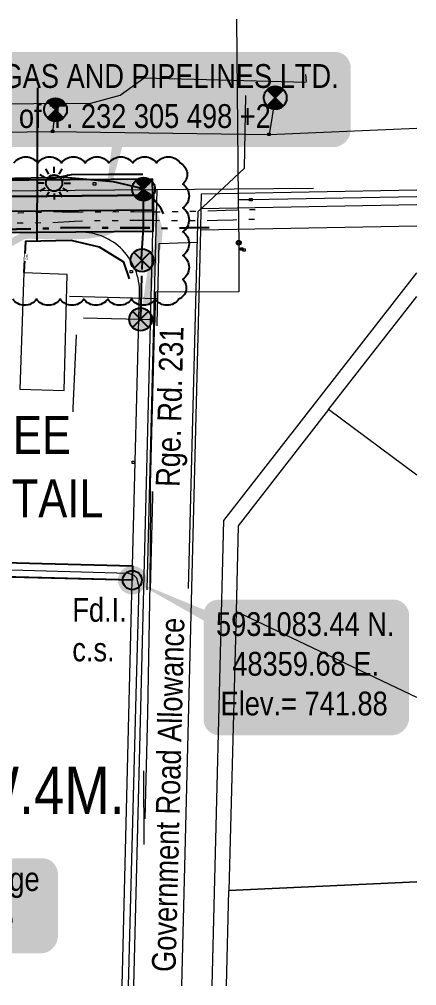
# Model space of a CAD drawing. Extents: x 47903 to 49482, y 5930913 to 5932062.
# Drawn here: x 48312.1 to 48479.4, y 5930912.9 to 5931319.3 of the extents above; entities that cross this region are included whole.
import ezdxf
from ezdxf.enums import TextEntityAlignment as Align

# ---------------------------------------------------------------- set-up
doc = ezdxf.new("R2010")
doc.units = 0
doc.header["$LTSCALE"] = 5
for name, pattern in [('CENTERLINEX3', [5, 2.5, -1, 0.5, -1]), ('CENTERLINEX33', [6.5, 2.5, -1, 0.5, -1, 0.5, -1]), ('foc-DOT', [1, 0.2, -0.8]), ('foc-SEISMIC', [20.5, 15, -1, 0.5, -1, 0.5, -1, 0.5, -1]), ('POWERLINE5', [7.8, 2.4, -0.6, 0.6, -0.6, 0.6, -0.6, 2.4])]:
    doc.linetypes.add(name, pattern=pattern)
for name, color, linetype in [('_P-Temp 3', 104, 'Continuous'), ('_P-Temp H3', 71, 'Continuous'), ('AS-FENCE', 48, 'foc-FENCE'), ('AS-OWNER', 7, 'Continuous'), ('AS-POWER-BURIED-ATCO PIPELINES', 241, 'foc-POWER_BURIED'), ('AS-POWER-EXISTING', 72, 'POWERLINE5'), ('AS-SEISMIC', 224, 'foc-SEISMIC'), ('AS-SYMBOL', 7, 'Continuous'), ('AS-WILDLIFE-BLOCK', 131, 'Continuous'), ('C-RW', 13, 'Continuous'), ('C-SYMBOL', 7, 'Continuous'), ('DETAIL-HZ-Existing', 8, 'foc-DOT'), ('DETAIL-T', 7, 'Continuous'), ('L-MON', 1, 'Continuous'), ('L-ROAD-T', 7, 'Continuous'), ('L-TITLEDB', 4, 'Continuous'), ('L-TITLEDB-T', 4, 'Continuous'), ('P-TEMP WITHIN RW-H', 254, 'Continuous'), ('PROPOSED-SCOPE', 240, 'Continuous'), ('T-SLOPE', 48, 'Continuous')]:
    doc.layers.add(name, color=color, linetype=linetype)
for name, color, linetype, lineweight, true_color in [('AS-FIBRE-OPTIC', 7, 'foc-FIBREOP', 9, 0xff9c38), ('AS-SANITARY', 7, 'foc-SANITARY', 9, 0x29a300), ('AS-STORM', 7, 'foc-STORM', 9, 0x29a300), ('AS-TELUS-ATCO PIPELINES', 7, 'foc-TEL', 9, 0xff9c38), ('AS-WATER PIPE', 7, 'foc-WATER', 9, 0x8ac4ff), ('EXISTING PIPE IP', 7, 'CENTERLINEX3', 30, 0x3800e0)]:
    doc.layers.add(name, color=color, linetype=linetype, lineweight=lineweight, true_color=true_color)
for name, color, linetype, lineweight in [('AS-GENERAL', 48, 'Continuous', 18), ('AS-GENERAL-manhole', 48, 'Continuous', 18), ('EXISTING PIPE (EXIST OR HP)', 240, 'CENTERLINEX33', 20)]:
    doc.layers.add(name, color=color, linetype=linetype, lineweight=lineweight)
doc.layers.add('P-TEMP-WITHIN RW', color=7, linetype='Continuous', true_color=0x787878)
doc.styles.add('175L', font='', dxfattribs={"height": 20})
doc.styles.add('80', font='', dxfattribs={"height": 10})
doc.styles.add('80CG', font='', dxfattribs={"height": 10})
doc.styles.add('80L', font='', dxfattribs={"height": 10})
doc.styles.add('foc-LtypeFont', font='', dxfattribs={"height": 7.35})
doc.styles.get('175L').set_extended_font_data('Arial Narrow')
doc.styles.get('80').set_extended_font_data('Arial Narrow')
doc.styles.get('80CG').set_extended_font_data('Arial Narrow')
doc.styles.get('80L').set_extended_font_data('Arial Narrow')
doc.styles.get('foc-LtypeFont').set_extended_font_data('Arial Narrow')
doc.linetypes.add('foc-FENCE', pattern='A,10,-1,["X",foc-LtypeFont,S=0.2,R=0,X=-0.625,Y=-0.75],-1.24', length=12.24)
doc.linetypes.add('foc-FIBREOP', pattern='A,10,-1,["FO",foc-LtypeFont,S=0.2,R=0,X=-0.5,Y=-0.75],-2.75', length=13.75)
doc.linetypes.add('foc-POWER_BURIED', pattern='A,10,-1,["P",foc-LtypeFont,S=0.2,R=0,X=-0.425,Y=-0.75],-2', length=13)
doc.linetypes.add('foc-SANITARY', pattern='A,10,-1,["SN",foc-LtypeFont,S=0.2,R=0,X=-0.5,Y=-0.75],-2.75', length=13.75)
doc.linetypes.add('foc-STORM', pattern='A,10,-1,["ST",foc-LtypeFont,S=0.2,R=0,X=-0.5,Y=-0.75],-2.75', length=13.75)
doc.linetypes.add('foc-TEL', pattern='A,2,-1,["T",foc-LtypeFont,S=0.2,R=0,X=-0.425,Y=-0.75],-1.24,8', length=12.24)
doc.linetypes.add('foc-WATER', pattern='A,10,-1,["W",foc-LtypeFont,S=0.2,R=0,X=-0.425,Y=-0.75],-2', length=13)

# ---------------------------------------------------------------- blocks, each defined once
blk = doc.blocks.new('POWERPOLE')
h = blk.add_hatch(color=255)
edge = h.paths.add_edge_path()
edge.add_arc((0, 0), 0.96, 0, 360)
at = {"linetype": 'Continuous'}
for p, q in [((0.679, -0.679), (-0.679, 0.679)), ((-0.679, -0.679), (0.679, 0.679))]:
    blk.add_line(p, q, dxfattribs=at)
blk.add_circle((0, 0), 0.96, dxfattribs=at)
blk = doc.blocks.new('fdia')
at = {"color": 255, "const_width": 1}
blk.add_lwpolyline([(-0.5, 0, 1), (0.5, 0, 1)], format="xyb", close=True, dxfattribs=at)
blk = doc.blocks.new('Fdiaa')
blk.add_blockref('fdia', (0, 0))
blk = doc.blocks.new('fdib')
at = {"color": 1, "const_width": 1.6}
blk.add_lwpolyline([(-0.4, 0, 1), (0.4, 0, 1)], format="xyb", close=True, dxfattribs=at)
at = {"color": 1}
blk.add_circle((0, 0), 0.8, dxfattribs=at)
blk = doc.blocks.new('Fdibb')
blk.add_blockref('fdib', (0, 0))
blk = doc.blocks.new('fdicc')
for name in ['Fdibb', 'Fdiaa']:
    blk.add_blockref(name, (0, 0))
blk = doc.blocks.new('FDI')
blk.add_blockref('fdicc', (0, 0))
blk = doc.blocks.new('lightpole')
h = blk.add_hatch(color=255)
h.dxf.hatch_style = 1
h.paths.add_polyline_path([(-0.782, 0, 1), (0.782, 0, 1)])
h.paths.add_polyline_path([(0.682, 0, -1), (-0.682, 0, -1)], flags=16)
h = blk.add_hatch(color=48)
h.dxf.hatch_style = 1
edge = h.paths.add_edge_path()
edge.add_arc((0, 0), 0.682, 0, 360)
at = {"color": 48}
for p, q in [((-0.431, 0.746), (-0.689, 1.194)), ((0, 0.862), (0, 1.379)), ((0.431, 0.746), (0.689, 1.194)), ((-0.862, 0), (-1.379, 0)), ((-0.746, 0.431), (-1.194, 0.689)), ((0.746, 0.431), (1.194, 0.689)), ((0.862, 0), (1.379, 0)), ((-0.746, -0.431), (-1.194, -0.689)), ((-0.431, -0.746), (-0.689, -1.194)), ((0.431, -0.746), (0.689, -1.194)), ((0.746, -0.431), (1.194, -0.689)), ((0, -0.862), (0, -1.379))]:
    blk.add_line(p, q, dxfattribs=at)
blk.add_circle((0, 0), 0.682, dxfattribs=at)
blk = doc.blocks.new('*U57')
h = blk.add_hatch(color=254)
edge = h.paths.add_edge_path()
edge.add_line((-36.5, -28.5), (36.5, -28.5))
edge.add_arc((36.5, -22.5), 6, 270, 360)
edge.add_line((42.5, -22.5), (42.5, 21))
edge.add_arc((36.5, 21), 6, 0, 90)
edge.add_line((36.5, 27), (-36.5, 27))
edge.add_arc((-36.5, 21), 6, 90, 180)
edge.add_line((-42.5, 21), (-42.5, -22.5))
edge.add_arc((-36.5, -22.5), 6, 180, 270)
at = {"color": 1, "flags": 128}
blk.add_lwpolyline([(-72.56, 35.22, 0, 10, 0), (0, 0, 5, 5, 0)], format="xyseb", dxfattribs=at)
blk.add_lwpolyline([(-36.5, -28.5, 3, 3, 0), (36.5, -28.5, 3, 3, 0.414214), (42.5, -22.5, 3, 3, 0), (42.5, 21, 3, 0, 0.414214), (36.5, 27, 0, 0, 0), (-36.5, 27, 0, 0, 0.414214), (-42.5, 21, 0, 0, 0), (-42.5, -22.5, 0, 3, 0.414214)], format="xyseb", close=True, dxfattribs=at)
at = {"color": 1, "style": '80'}
blk.add_attdef('ENTER_TEXT_001', (-35.99, -5), '', height=10, dxfattribs=at)
blk = doc.blocks.new('*U63')
h = blk.add_hatch(color=59)
edge = h.paths.add_edge_path()
edge.add_line((-86.5, -20), (86.5, -20))
edge.add_arc((86.5, -14), 6, 270, 360)
edge.add_line((92.5, -14), (92.5, 12.5))
edge.add_arc((86.5, 12.5), 6, 0, 90)
edge.add_line((86.5, 18.5), (-86.5, 18.5))
edge.add_arc((-86.5, 12.5), 6, 90, 180)
edge.add_line((-92.5, 12.5), (-92.5, -14))
edge.add_arc((-86.5, -14), 6, 180, 270)
at = {"color": 1, "flags": 128}
blk.add_lwpolyline([(-86.5, -20, 3, 3, 0), (86.5, -20, 3, 3, 0.414214), (92.5, -14, 3, 3, 0), (92.5, 12.5, 3, 0, 0.414214), (86.5, 18.5, 0, 0, 0), (-86.5, 18.5, 0, 0, 0.414214), (-92.5, 12.5, 0, 0, 0), (-92.5, -14, 0, 3, 0.414214)], format="xyseb", close=True, dxfattribs=at)
blk.add_lwpolyline([(-10.2, -49.5, 0, 7.5, 0), (0, 0, 0, 0, 0)], format="xyseb", dxfattribs=at)
at = {"color": 1, "style": '80'}
blk.add_attdef('ENTER_TEXT_001', (-35.99, -5), '', height=10, dxfattribs=at)
blk = doc.blocks.new('*U55')
h = blk.add_hatch(color=255)
edge = h.paths.add_edge_path()
edge.add_line((-71.5, -20), (71.5, -20))
edge.add_arc((71.5, -14), 6, 270, 360)
edge.add_line((77.5, -14), (77.5, 12.5))
edge.add_arc((71.5, 12.5), 6, 0, 90)
edge.add_line((71.5, 18.5), (-71.5, 18.5))
edge.add_arc((-71.5, 12.5), 6, 90, 180)
edge.add_line((-77.5, 12.5), (-77.5, -14))
edge.add_arc((-71.5, -14), 6, 180, 270)
at = {"color": 131, "flags": 128}
blk.add_lwpolyline([(-71.5, -20, 3, 3, 0), (71.5, -20, 3, 3, 0.414214), (77.5, -14, 3, 3, 0), (77.5, 12.5, 3, 0, 0.414214), (71.5, 18.5, 0, 0, 0), (-71.5, 18.5, 0, 0, 0.414214), (-77.5, 12.5, 0, 0, 0), (-77.5, -14, 0, 3, 0.414214)], format="xyseb", close=True, dxfattribs=at)
at = {"color": 131, "style": '80'}
blk.add_attdef('ENTER_TEXT_001', (-35.99, -5), '', height=10, dxfattribs=at)
blk = doc.blocks.new('*X46')
at = {"color": 0}
for p, q in [((103.5, -2060.62), (107.43, -2060.62)), ((103.89, -2060.47), (107.03, -2060.47)), ((104.45, -2060.31), (106.48, -2060.31)), ((102.12, -2061.56), (108.81, -2061.56)), ((102.18, -2061.72), (108.75, -2061.72)), ((102.29, -2061.41), (108.64, -2061.41)), ((102.33, -2061.87), (108.59, -2061.87)), ((102.47, -2061.25), (108.45, -2061.25)), ((102.49, -2062.03), (108.44, -2062.03)), ((102.65, -2062.19), (108.28, -2062.19)), ((102.68, -2061.09), (108.25, -2061.09)), ((102.8, -2062.34), (108.13, -2062.34)), ((102.92, -2060.94), (108.01, -2060.94)), ((102.96, -2062.5), (107.97, -2062.5)), ((103.12, -2062.66), (107.81, -2062.66)), ((103.18, -2060.78), (107.75, -2060.78)), ((103.27, -2062.81), (107.66, -2062.81)), ((103.43, -2062.97), (107.5, -2062.97)), ((103.58, -2063.12), (107.34, -2063.12)), ((103.74, -2063.28), (107.19, -2063.28)), ((103.9, -2063.44), (107.03, -2063.44)), ((104.05, -2063.59), (106.88, -2063.59)), ((104.21, -2063.75), (106.72, -2063.75)), ((104.37, -2063.91), (106.56, -2063.91)), ((104.52, -2064.06), (106.41, -2064.06)), ((104.68, -2064.22), (106.25, -2064.22)), ((104.83, -2064.37), (106.09, -2064.37)), ((104.99, -2064.53), (105.94, -2064.53)), ((105.15, -2064.69), (105.78, -2064.69)), ((102.11, -2068.44), (108.82, -2068.44)), ((102.19, -2068.28), (108.74, -2068.28)), ((102.28, -2068.59), (108.65, -2068.59)), ((102.34, -2068.12), (108.58, -2068.12)), ((102.46, -2068.75), (108.47, -2068.75)), ((102.5, -2067.97), (108.43, -2067.97)), ((102.66, -2067.81), (108.27, -2067.81)), ((102.81, -2067.66), (108.12, -2067.66)), ((102.97, -2067.5), (107.96, -2067.5)), ((103.13, -2067.34), (107.8, -2067.34)), ((103.28, -2067.19), (107.65, -2067.19)), ((103.44, -2067.03), (107.49, -2067.03)), ((103.59, -2066.87), (107.33, -2066.87)), ((103.75, -2066.72), (107.18, -2066.72)), ((103.91, -2066.56), (107.02, -2066.56)), ((104.06, -2066.41), (106.87, -2066.41)), ((104.22, -2066.25), (106.71, -2066.25)), ((104.38, -2066.09), (106.55, -2066.09)), ((104.53, -2065.94), (106.4, -2065.94)), ((104.69, -2065.78), (106.24, -2065.78)), ((104.84, -2065.62), (106.08, -2065.62)), ((105, -2065.47), (105.93, -2065.47)), ((105.16, -2065.31), (105.77, -2065.31)), ((105.3, -2064.84), (105.63, -2064.84)), ((105.31, -2065.16), (105.62, -2065.16)), ((102.67, -2068.91), (108.26, -2068.91)), ((102.9, -2069.06), (108.03, -2069.06)), ((103.17, -2069.22), (107.76, -2069.22)), ((103.48, -2069.37), (107.45, -2069.37)), ((103.87, -2069.53), (107.06, -2069.53)), ((104.41, -2069.69), (106.52, -2069.69))]:
    blk.add_line(p, q, dxfattribs=at)
blk = doc.blocks.new('SP')
for p, q in [((0.679, -0.679), (-0.679, 0.679)), ((-0.679, -0.679), (0.679, 0.679))]:
    blk.add_line(p, q)
blk.add_circle((0, 0), 0.96)
at = {"xscale": 0.2, "yscale": 0.2, "zscale": 0.2}
blk.add_blockref('*X46', (-21.093, 413.001), dxfattribs=at)

msp = doc.modelspace()

# ---------------------------------------------------------------- hatches: boundary and pattern name
at = {"layer": '_P-Temp H3'}
h = msp.add_hatch(color=256, dxfattribs=at)
h.dxf.hatch_style = 1
h.paths.add_polyline_path([(48160.01, 5931243.45), (48368.27, 5931245.28), (48368.21, 5931252.05), (48159.96, 5931250.32)])
h = msp.add_hatch(color=256, dxfattribs=at)
h.dxf.hatch_style = 1
h.paths.add_polyline_path([(48160.01, 5931243.45), (48160.14, 5931228.33), (48173.41, 5931228.45), (48180.82, 5931237.54), (48368.32, 5931239.19), (48368.27, 5931245.28)])
at = {"layer": 'P-TEMP WITHIN RW-H'}
h = msp.add_hatch(color=256, dxfattribs=at)
h.dxf.hatch_style = 1
h.paths.add_polyline_path([(48368.32, 5931239.19), (48368.39, 5931230.05), (48173.41, 5931228.45), (48180.82, 5931237.54)])

# ---------------------------------------------------------------- linework, layer by layer
at = {"layer": '_P-Temp 3', "flags": 128}
for points in [[(48160.01, 5931243.45), (48368.27, 5931245.28), (48368.21, 5931252.05), (48159.96, 5931250.32)], [(48160.01, 5931243.45), (48160.14, 5931228.33), (48173.41, 5931228.45), (48180.82, 5931237.54), (48368.32, 5931239.19), (48368.27, 5931245.28)]]:
    msp.add_lwpolyline(points, close=True, dxfattribs=at)
at = {"layer": 'AS-FENCE', "flags": 128}
msp.add_lwpolyline([(48358.57, 5931210.18), (48356.17, 5931217.14), (48345.81, 5931223.43), (48333.96, 5931226.22), (48314.69, 5931225.81), (48313.97, 5931212.81)], dxfattribs=at)
at = {"layer": 'AS-FIBRE-OPTIC'}
msp.add_line((48433.03, 5931293.08), (48432.81, 5931296.03), dxfattribs=at)
at = {"layer": 'AS-FIBRE-OPTIC', "flags": 128}
msp.add_lwpolyline([(48054.64, 5931282.39), (48342.21, 5931283.98), (48354.64, 5931287.35), (48364.69, 5931294.73), (48432.88, 5931292.8)], dxfattribs=at)
at = {"layer": 'AS-GENERAL'}
msp.add_line((48364.7, 5930972.27), (48364.6, 5931003.26), dxfattribs=at)
at = {"layer": 'AS-GENERAL', "flags": 128}
for points in [[(48343.26, 5931250.61), (48344.26, 5931250.61), (48344.26, 5931249.61), (48343.26, 5931249.61)], [(48358.76, 5931213.64), (48359.76, 5931213.64), (48359.76, 5931212.65), (48358.76, 5931212.65)]]:
    msp.add_lwpolyline(points, close=True, dxfattribs=at)
at = {"layer": 'AS-GENERAL', "const_width": 0.5, "flags": 128}
msp.add_lwpolyline([(48314.08, 5931216.25), (48314.48, 5931222.32)], dxfattribs=at)
at = {"layer": 'AS-GENERAL', "flags": 128}
msp.add_lwpolyline([(48313.97, 5931212.81), (48312.31, 5931163.71), (48330.94, 5931163.16), (48332.27, 5931212.05), (48313.97, 5931212.72)], dxfattribs=at)
at = {"layer": 'AS-GENERAL-manhole', "flags": 128}
for points in [[(48325.65, 5931272.67), (48326.65, 5931272.67), (48326.65, 5931271.67), (48325.65, 5931271.67)], [(48416.75, 5931271.4), (48417.75, 5931271.4), (48417.75, 5931270.4), (48416.75, 5931270.4)], [(48409.08, 5931244.01), (48410.08, 5931244.01), (48410.08, 5931243.01), (48409.08, 5931243.01)], [(48405.52, 5931225.34), (48405.51, 5931225.25), (48405.5, 5931225.16), (48405.48, 5931225.08), (48405.46, 5931224.99), (48405.42, 5931224.91), (48405.38, 5931224.84), (48405.34, 5931224.76), (48405.28, 5931224.69), (48405.22, 5931224.63), (48405.16, 5931224.57), (48405.09, 5931224.52), (48405.02, 5931224.47), (48404.94, 5931224.43), (48404.86, 5931224.4), (48404.78, 5931224.37), (48404.69, 5931224.35), (48404.6, 5931224.34), (48404.52, 5931224.34), (48404.43, 5931224.34), (48404.34, 5931224.35), (48404.26, 5931224.37), (48404.18, 5931224.4), (48404.09, 5931224.43), (48404.02, 5931224.47), (48403.94, 5931224.52), (48403.87, 5931224.57), (48403.81, 5931224.63), (48403.75, 5931224.69), (48403.7, 5931224.76), (48403.65, 5931224.84), (48403.61, 5931224.91), (48403.58, 5931224.99), (48403.55, 5931225.08), (48403.53, 5931225.16), (48403.52, 5931225.25), (48403.52, 5931225.34), (48403.52, 5931225.42), (48403.53, 5931225.51), (48403.55, 5931225.59), (48403.58, 5931225.68), (48403.61, 5931225.76), (48403.65, 5931225.84), (48403.7, 5931225.91), (48403.75, 5931225.98), (48403.81, 5931226.04), (48403.87, 5931226.1), (48403.94, 5931226.15), (48404.02, 5931226.2), (48404.09, 5931226.24), (48404.18, 5931226.27), (48404.26, 5931226.3), (48404.34, 5931226.32), (48404.43, 5931226.33), (48404.52, 5931226.34), (48404.6, 5931226.33), (48404.69, 5931226.32), (48404.78, 5931226.3), (48404.86, 5931226.27), (48404.94, 5931226.24), (48405.02, 5931226.2), (48405.09, 5931226.15), (48405.16, 5931226.1), (48405.22, 5931226.04), (48405.28, 5931225.98), (48405.34, 5931225.91), (48405.38, 5931225.84), (48405.42, 5931225.76), (48405.46, 5931225.68), (48405.48, 5931225.59), (48405.5, 5931225.51), (48405.51, 5931225.42), (48405.52, 5931225.34)], [(48404.02, 5931225.84), (48405.02, 5931225.84), (48405.02, 5931224.84), (48404.02, 5931224.84)], [(48405.26, 5931223.2), (48406.26, 5931223.2), (48406.26, 5931222.2), (48405.26, 5931222.2)], [(48406.16, 5931222.75), (48407.16, 5931222.75), (48407.16, 5931221.75), (48406.16, 5931221.75)], [(48359.59, 5931133.54), (48360.59, 5931133.54), (48360.59, 5931132.54), (48359.59, 5931132.54)]]:
    msp.add_lwpolyline(points, close=True, dxfattribs=at)
at = {"layer": 'AS-POWER-BURIED-ATCO PIPELINES', "flags": 128}
for points in [[(48319.6, 5931225.92), (48319.86, 5931290.44)], [(48131.48, 5931239.86), (48143.97, 5931241.28), (48153.53, 5931241.88), (48163.38, 5931241.84), (48182.07, 5931241.58), (48195.16, 5931241.97), (48206.6, 5931242.3), (48215.45, 5931242.7), (48232.73, 5931243.09), (48243, 5931243.81), (48248.13, 5931246.58), (48255.89, 5931249.22), (48264.54, 5931250.11), (48274.66, 5931250.51), (48290.89, 5931250.63), (48308.28, 5931251.8), (48323.97, 5931251.92), (48334.14, 5931254.05), (48349.83, 5931254.17), (48364.08, 5931254.24)], [(48363.59, 5931218.74), (48364.37, 5931231.62), (48364.44, 5931238.56), (48364.48, 5931246.49)], [(48363.79, 5931217.96), (48363.69, 5931214.14)], [(48363.62, 5931211.4), (48363.15, 5931193.13)]]:
    msp.add_lwpolyline(points, dxfattribs=at)
at = {"layer": 'AS-SANITARY', "flags": 128}
msp.add_lwpolyline([(48336.09, 5931186.55), (48333.68, 5931134), (48303.97, 5931136.59), (48239.1, 5931166.95), (48173.78, 5931223.63), (48196.45, 5931291.42), (48196.56, 5931298.77), (48196.35, 5931319.29)], dxfattribs=at)
at = {"layer": 'AS-SANITARY'}
msp.add_lwpolyline([(48358.03, 5930912.92), (48361.45, 5931040.44), (48362.53, 5931080.46), (48361.63, 5931084.34), (48360.44, 5931085.47), (48358.15, 5931086.27), (48219.38, 5931090.12), (48173.02, 5931091.45), (48171.04, 5931092.59), (48169.46, 5931096.51), (48170.98, 5931143.36), (48170.98, 5931144.81)], dxfattribs=at)
at = {"layer": 'AS-STORM'}
for p, q in [((48419.87, 5931286.31), (48417.25, 5931270.9)), ((48327.36, 5931281.27), (48326.15, 5931272.17))]:
    msp.add_line(p, q, dxfattribs=at)
msp.add_lwpolyline([(48166.5, 5931279.83), (48166.74, 5931269.29), (48226.15, 5931270.45), (48276.19, 5931271.03), (48293.94, 5931271.67), (48326.15, 5931272.17), (48417.25, 5931270.9), (48479.42, 5931273.54)], dxfattribs=at)
at = {"layer": 'AS-TELUS-ATCO PIPELINES', "flags": 128}
for points in [[(48383.36, 5931080), (48387.35, 5931238.5), (48406.99, 5931256.75), (48407.43, 5931287.31)], [(48068.05, 5931245.27), (48435.93, 5931248.25)], [(48365.94, 5931079.44), (48370.19, 5931247.72)], [(48367.36, 5931079.44), (48371.03, 5931225.03), (48387.03, 5931225.56)], [(48370.44, 5931201.77), (48333.2, 5931202.73)], [(48339.2, 5931193.74), (48368.81, 5931192.99)]]:
    msp.add_lwpolyline(points, dxfattribs=at)
at = {"layer": 'AS-WATER PIPE'}
for q in [(48409.58, 5931243.51), (48404.52, 5931225.34)]:
    msp.add_line((48404.32, 5931243.5), q, dxfattribs=at)
for points in [[(48403.54, 5931319.29), (48404.32, 5931243.5)], [(48409.58, 5931243.51), (48479.42, 5931244.73)], [(48404.52, 5931225.34), (48404.51, 5931204.65), (48369.38, 5931204.62), (48367.51, 5931133.03), (48367.08, 5931082.17), (48366.14, 5931027.53), (48364.93, 5930983.03)], [(48406.66, 5931222.25), (48405.76, 5931222.7), (48405.76, 5931222.83), (48404.52, 5931222.84)]]:
    msp.add_lwpolyline(points, dxfattribs=at)
at = {"layer": 'C-RW', "flags": 128}
msp.add_lwpolyline([(48359.68, 5931083.44), (48163.69, 5931088.47), (48167.14, 5931228.4), (48177.27, 5931228.41), (48176.79, 5931214.44), (48172.79, 5931214.54), (48169.78, 5931094.31), (48359.83, 5931089.43)], close=True, dxfattribs=at)
at = {"layer": 'DETAIL-HZ-Existing', "linetype": 'Continuous', "const_width": 3, "flags": 128}
msp.add_lwpolyline([(48365.56, 5931199.55), (48367.54, 5931213.04), (48370.44, 5931224.57), (48371.02, 5931230.72), (48368.86, 5931237.8), (48366.47, 5931241.91), (48365.34, 5931243.27), (48361.04, 5931238.12), (48355.61, 5931232.97), (48348.13, 5931229.68), (48340.9, 5931228.54), (48333.71, 5931228.2), (48323.35, 5931228.32), (48316.15, 5931228.51), (48313.99, 5931228.36), (48305.08, 5931223.4)], dxfattribs=at)
at = {"layer": 'EXISTING PIPE (EXIST OR HP)', "flags": 128}
for points in [[(48131.53, 5931236.29), (48140.02, 5931236.49), (48147.46, 5931236.71), (48156.84, 5931236.8), (48165.94, 5931237), (48174.45, 5931237.1), (48181.26, 5931237.08), (48189.71, 5931237.23), (48197.19, 5931237.23), (48205.41, 5931237.28), (48213.59, 5931237.4), (48220.77, 5931237.44), (48231.3, 5931237.53), (48237.74, 5931237.52), (48242.19, 5931237.41), (48246.78, 5931237.34), (48252.89, 5931237.51), (48259.4, 5931237.54), (48266.24, 5931237.53), (48273.51, 5931237.55), (48279.95, 5931237.7), (48282.76, 5931237.69), (48284.94, 5931237.72), (48287.1, 5931237.66), (48289.31, 5931237.62), (48291.39, 5931237.69), (48293.68, 5931237.83), (48295.24, 5931237.89), (48296.35, 5931237.83), (48298.02, 5931237.8), (48300.04, 5931237.91), (48302.21, 5931237.85), (48305.15, 5931237.92), (48307.75, 5931237.92), (48311.79, 5931237.96), (48317.94, 5931238.04), (48326.43, 5931238.43), (48333.74, 5931238.25), (48342.81, 5931238.37), (48350.11, 5931238.21), (48355.44, 5931238.51), (48360.49, 5931238.42), (48368.07, 5931238.28), (48372.92, 5931238.36), (48381.42, 5931238.52), (48387.59, 5931238.68), (48398.86, 5931239.05), (48413.11, 5931239.42)], [(48131.28, 5931232.36), (48138.34, 5931232.54), (48145.82, 5931232.59), (48153.71, 5931232.38), (48160.79, 5931232.38), (48168.23, 5931232.71), (48177.67, 5931232.94), (48187.51, 5931233.15), (48195.87, 5931233.09), (48203.75, 5931233.03), (48212.08, 5931233.15), (48218.57, 5931233.23), (48226.47, 5931233.22), (48234.15, 5931233.26), (48241.79, 5931233.43), (48251.41, 5931233.48), (48256.9, 5931233.61), (48264.64, 5931233.68), (48271.76, 5931233.69), (48278.27, 5931233.72), (48284.28, 5931233.68), (48287.15, 5931233.5), (48289.53, 5931233.56), (48291.5, 5931233.73), (48293.96, 5931233.63), (48296.04, 5931233.69), (48297.45, 5931233.82), (48299.19, 5931233.75), (48300.4, 5931233.69), (48301.92, 5931233.64), (48303.93, 5931233.66), (48307.33, 5931233.87), (48308.76, 5931233.83), (48315.05, 5931233.68), (48326.16, 5931233.91), (48335.31, 5931234.41), (48344.44, 5931234.69), (48353.23, 5931234.68), (48361.99, 5931234.83), (48368.28, 5931234.82), (48374.31, 5931234.61), (48381.48, 5931234.79), (48388.49, 5931234.65), (48395.54, 5931234.87), (48402.13, 5931235.02), (48409.36, 5931235.2), (48413.72, 5931235.42)]]:
    msp.add_lwpolyline(points, dxfattribs=at)
at = {"layer": 'EXISTING PIPE IP', "flags": 128}
msp.add_lwpolyline([(48391.99, 5931231.75), (48383.29, 5931231.56), (48374.95, 5931231.24), (48369.23, 5931231.56), (48360.33, 5931231.61), (48342.92, 5931231.69), (48329.83, 5931231.58), (48317.85, 5931231.16), (48310.97, 5931231.09), (48306.71, 5931230.71), (48304.21, 5931230.64), (48303.04, 5931230.69), (48300.68, 5931230.58), (48297.3, 5931230.55), (48293.08, 5931230.49), (48289.12, 5931230.59), (48285.01, 5931230.37), (48280.51, 5931230.24), (48274.26, 5931230.24), (48264.41, 5931230.3), (48254.58, 5931230.31), (48245.46, 5931230.19), (48234.7, 5931229.91), (48224.8, 5931229.99), (48214.06, 5931230.05), (48203.78, 5931229.78), (48192.7, 5931229.62), (48181.35, 5931229.39), (48173.67, 5931229.77), (48165.61, 5931229.67), (48155.64, 5931229.74), (48142.91, 5931229.54), (48131.47, 5931229.53)], dxfattribs=at)
at = {"layer": 'L-TITLEDB', "lineweight": 0}
for p, q in [((48388.87, 5931245.87), (48479.42, 5931247.57)), ((48388.87, 5931245.87), (48479.42, 5931247.57)), ((48368.77, 5931245.28), (48054.64, 5931242.53)), ((48368.77, 5931245.28), (48368.61, 5931239.19)), ((48388.71, 5931239.77), (48388.87, 5931245.87)), ((48388.71, 5931239.77), (48388.87, 5931245.87)), ((48180.82, 5931237.54), (48368.61, 5931239.19)), ((48180.82, 5931237.54), (48368.61, 5931239.19)), ((48368.61, 5931239.19), (48368.38, 5931230.05)), ((48368.61, 5931239.19), (48368.38, 5931230.05)), ((48388.48, 5931230.61), (48388.71, 5931239.77)), ((48388.48, 5931230.61), (48388.71, 5931239.77)), ((48388.71, 5931239.77), (48479.42, 5931241.47)), ((48388.71, 5931239.77), (48479.42, 5931241.47)), ((48380.48, 5930912.92), (48388.48, 5931230.61)), ((48479.42, 5931232.32), (48388.48, 5931230.61)), ((48479.42, 5931232.32), (48388.48, 5931230.61)), ((48337.54, 5931229.8), (48177.15, 5931228.48)), ((48337.54, 5931229.8), (48177.15, 5931228.48)), ((48368.38, 5931230.05), (48337.54, 5931229.8)), ((48368.38, 5931230.05), (48337.54, 5931229.8)), ((48360.38, 5930912.92), (48368.38, 5931230.05)), ((48398.16, 5931108.52), (48479.42, 5931212.63)), ((48359.83, 5931089.43), (48362.73, 5931204.18)), ((48442.32, 5931155.24), (48479.42, 5931202.74)), ((48442.32, 5931155.24), (48404.2, 5931106.36)), ((48442.32, 5931155.24), (48404.2, 5931106.36)), ((48479.42, 5931127.54), (48442.32, 5931155.24)), ((48479.42, 5931127.54), (48442.32, 5931155.24)), ((48393.24, 5930912.92), (48398.16, 5931108.52)), ((48404.2, 5931106.36), (48403.35, 5931070.22)), ((48404.2, 5931106.36), (48403.35, 5931070.22)), ((48163.69, 5931088.47), (48359.68, 5931083.44)), ((48359.68, 5931083.44), (48359.83, 5931089.43)), ((48355.38, 5930912.92), (48359.68, 5931083.44)), ((48403.35, 5931070.22), (48402.95, 5931053.52)), ((48403.35, 5931070.22), (48402.95, 5931053.52)), ((48479.42, 5931034.12), (48403.35, 5931070.22)), ((48402.95, 5931053.52), (48400.37, 5930953)), ((48402.95, 5931053.52), (48400.37, 5930953)), ((48479.42, 5930956.6), (48400.37, 5930953)), ((48400.37, 5930953), (48479.42, 5930956.6)), ((48399.35, 5930912.92), (48400.37, 5930953))]:
    msp.add_line(p, q, dxfattribs=at)
msp.add_arc((48337.73, 5931204.79), 25.01, 358.5916, 90.435, dxfattribs=at)
at = {"layer": 'P-TEMP-WITHIN RW', "flags": 128}
msp.add_lwpolyline([(48368.32, 5931239.19), (48368.39, 5931230.05), (48173.41, 5931228.45), (48180.82, 5931237.54)], close=True, dxfattribs=at)
at = {"layer": 'PROPOSED-SCOPE', "flags": 128}
msp.add_lwpolyline([(48309.85, 5931258.87, -0.520567), (48319.85, 5931258.87, -0.520567), (48329.85, 5931258.87, -0.520567), (48339.85, 5931258.87, -0.520567), (48349.85, 5931258.87, -0.520567), (48359.85, 5931258.87, -0.520567), (48369.85, 5931258.87, -0.520567), (48379.85, 5931258.87, -0.520567), (48380.97, 5931249.98, -0.520567), (48380.97, 5931239.98, -0.520567), (48380.97, 5931229.98, -0.520567), (48380.97, 5931219.98, -0.520567), (48380.97, 5931209.98, -0.520567), (48379.32, 5931201.63, -0.520567), (48369.32, 5931201.63, -0.520567), (48359.32, 5931201.63, -0.520567), (48349.32, 5931201.63, -0.520567), (48339.32, 5931201.63, -0.520567), (48329.32, 5931201.63, -0.520567), (48319.32, 5931201.63, -0.520567), (48309.32, 5931201.63, -0.520567)], format="xyb", dxfattribs=at)
at = {"layer": 'T-SLOPE', "flags": 128}
msp.add_lwpolyline([(48172.65, 5931240.98), (48174.43, 5931241.92), (48180.08, 5931242.32), (48207.83, 5931243.21), (48242.51, 5931244.31), (48242.58, 5931249.18), (48270.62, 5931250.98), (48302.86, 5931252.38), (48330.93, 5931252.92), (48351.62, 5931251.15), (48362.49, 5931248.62), (48366.98, 5931245.97), (48371.22, 5931240.64), (48372.61, 5931237.45)], dxfattribs=at)

# ---------------------------------------------------------------- block references
at = {"layer": 'AS-OWNER'}
ref = msp.add_blockref('*U63', (48357.63, 5931287.03), dxfattribs=at)
ref.add_attrib('ENTER_TEXT_001', 'ATCO GAS AND PIPELINES LTD.', (48269.64, 5931290.45), dxfattribs={"layer": '0', "color": 1, "height": 10, "style": '80'})
ref.add_attrib('ENTER_TEXT_002', 'C. of T. 232 305 498 +2', (48297.31, 5931273.61), dxfattribs={"layer": '0', "color": 1, "height": 10, "style": '80'})
at = {"layer": 'AS-POWER-EXISTING', "xscale": 4.999078389999996, "yscale": 4.999078389999996, "zscale": 4.999078389999996}
for p in [(48363.79, 5931217.96), (48363.15, 5931193.13)]:
    msp.add_blockref('POWERPOLE', p, dxfattribs=at)
at = {"layer": 'AS-SEISMIC', "xscale": 4.999078389999996, "yscale": 4.999078389999996, "zscale": 4.999078389999996}
for p in [(48419.87, 5931286.31), (48327.36, 5931281.27), (48364.4, 5931247.92)]:
    msp.add_blockref('SP', p, dxfattribs=at)
at = {"layer": 'AS-SYMBOL', "color": 2, "xscale": 4.999999999999997, "yscale": 4.999999999999997, "zscale": 4.999999999999997}
msp.add_blockref('lightpole', (48326.75, 5931250.42), dxfattribs=at)
at = {"layer": 'AS-WILDLIFE-BLOCK'}
ref = msp.add_blockref('*U55', (48249.37, 5930947.95), dxfattribs=dict(at, xscale=0.9998156779999999, yscale=0.9998156779999999, zscale=0.9998156779999999))
ref.add_attrib('ENTER_TEXT_001', 'Sharp Tailed Grouse Range', (48178.05, 5930952.75), dxfattribs={"layer": '0', "color": 131, "height": 9.9982, "style": '80'})
ref.add_attrib('ENTER_TEXT_002', 'Sensitive Raptor Range', (48188.88, 5930935.91), dxfattribs={"layer": '0', "color": 131, "height": 9.9982, "style": '80'})
at = {"layer": 'L-MON', "xscale": 4.999999999999983, "yscale": 4.999999999999983, "zscale": 4.999999999999983}
msp.add_blockref('FDI', (48359.68, 5931083.44), dxfattribs=at)

# ---------------------------------------------------------------- texts
at = {"layer": 'L-MON', "insert": (48334.42, 5931075.98), "char_height": 9.998, "attachment_point": 1, "style": '80L'}
msp.add_mtext_dynamic_manual_height_columns('Fd.I.\\Pc.s.', width=3.9679, gutter_width=50, heights=[0], dxfattribs=at)
at = {"layer": 'L-ROAD-T', "style": '80L'}
msp.add_text('Government Road Allowance', height=9.9982, rotation=88.5552, dxfattribs=at).set_placement((48374.76, 5930993.18), align=Align.MIDDLE_CENTER)

# ---------------------------------------------------------------- next in the draw order: texts
at = {"layer": 'AS-GENERAL', "insert": (48314.68, 5931218.08), "char_height": 0.8998, "attachment_point": 1, "rotation": 86.8098, "style": '80L', "bg_fill": 2}
msp.add_mtext_dynamic_manual_height_columns('{\\fArial Narrow|b0|i1|c0|p34;Gate}', width=2.2187, gutter_width=49.99, heights=[0], dxfattribs=at)
at = {"layer": 'C-SYMBOL', "color": 3, "insert": (48138.17, 5931038.41), "char_height": 20, "width": 215.9844, "attachment_point": 1, "style": '175L', "bg_fill": 3, "box_fill_scale": 1.1, "bg_fill_color": 256, "bg_fill_transparency": 0}
msp.add_mtext('\\pi71.20505;N.E.1/4 \\P\\pi0.61842;Sec. 23-52-23-W.4M.', dxfattribs=at)
at = {"layer": 'DETAIL-T', "color": 3, "insert": (48315.52, 5931131.18), "char_height": 16, "width": 63.6361, "attachment_point": 5, "style": '80CG', "bg_fill": 3, "box_fill_scale": 1.1, "bg_fill_color": 256, "bg_fill_transparency": 0}
msp.add_mtext('SEE\\PDETAIL', dxfattribs=at)
at = {"layer": 'L-TITLEDB-T', "insert": (48369.53, 5931122.83), "char_height": 9.9982, "attachment_point": 1, "rotation": 88.5066, "style": '80L', "bg_fill": 3, "box_fill_scale": 1.2, "bg_fill_color": 256, "bg_fill_transparency": 0}
msp.add_mtext_dynamic_manual_height_columns('Rge. Rd. 231', width=65.4699, gutter_width=49.99, heights=[0], dxfattribs=at)

# ---------------------------------------------------------------- next in the draw order: block references
at = {"layer": 'DETAIL-T', "color": 3}
ref = msp.add_blockref('*U57', (48432.24, 5931048.21), dxfattribs=at)
ref.add_attrib('ENTER_TEXT_001', '5931083.44 N.', (48394.92, 5931059.98), dxfattribs={"layer": '0', "color": 1, "height": 10, "style": '80'})
ref.add_attrib('ENTER_TEXT_002', '48359.68 E.', (48401.77, 5931043.28), dxfattribs={"layer": '0', "color": 1, "height": 10, "style": '80'})
ref.add_attrib('ENTER_TEXT_003', 'Elev.= 741.88', (48396.85, 5931026.57), dxfattribs={"layer": '0', "color": 1, "height": 10, "style": '80'})

doc.saveas('drawing.dxf')
